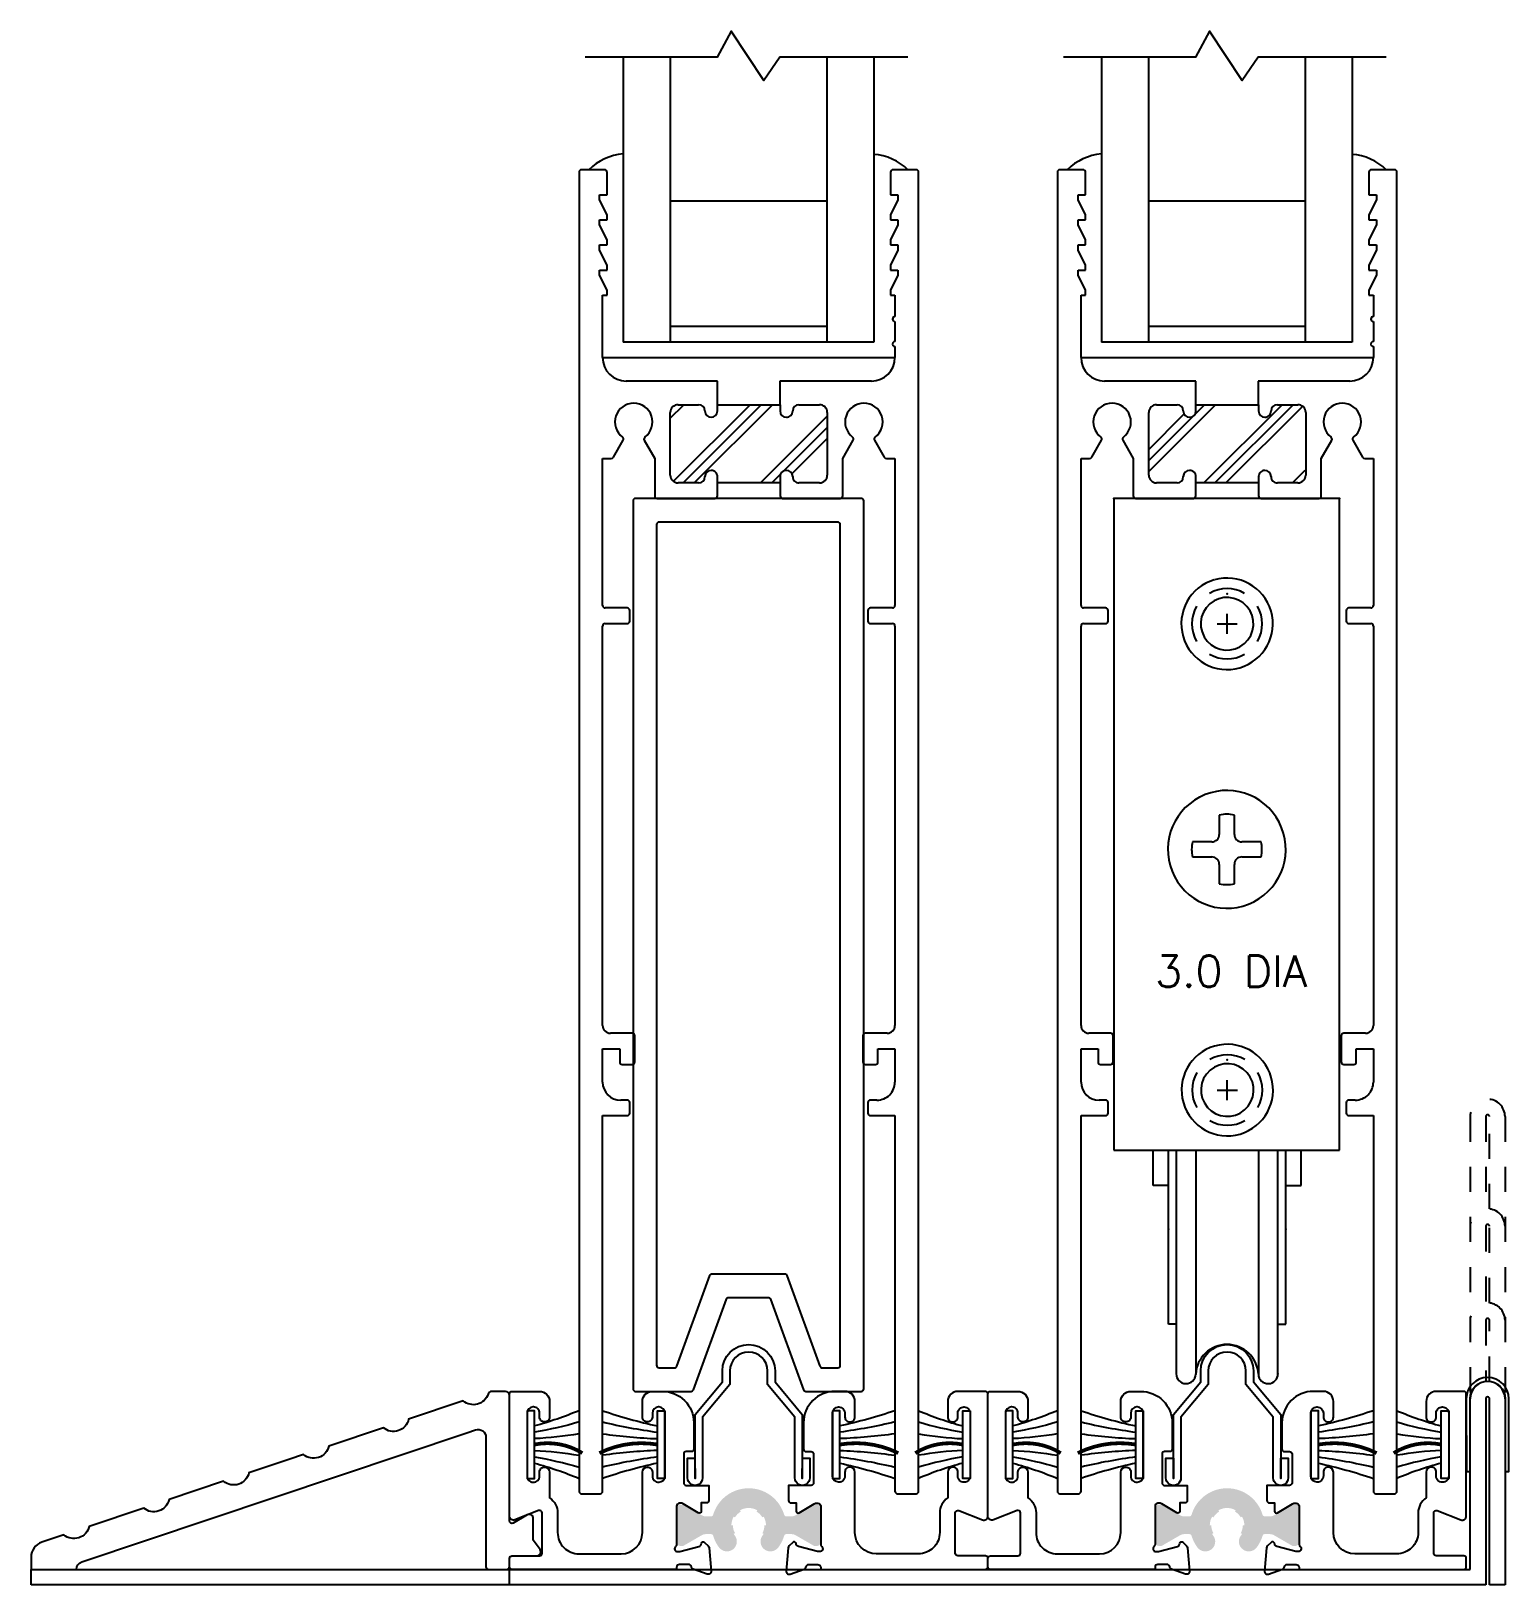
# Model space of a CAD drawing. Extents: x -3.2 to 2.7, y 5.6 to 18.8.
# Drawn here: x -3.21 to 2.68, y 5.65 to 11.84 of the extents above; entities that cross this region are included whole.
import ezdxf
from ezdxf.enums import TextEntityAlignment as Align

# ---------------------------------------------------------------- set-up
doc = ezdxf.new("R2010")
doc.units = 0
doc.header["$LTSCALE"] = 0.25
doc.header["$MEASUREMENT"] = 0
doc.linetypes.add('HIDDEN', pattern=[0.375, 0.25, -0.125])
doc.layers.get('0').update_dxf_attribs({"linetype": 'CONTINUOUS'})
for name, color, linetype in [('FRAME', 1, 'CONTINUOUS'), ('GLASS-VINYL', 7, 'CONTINUOUS'), ('HEM COVER', 4, 'CONTINUOUS'), ('RISER', 7, 'CONTINUOUS'), ('SASH', 5, 'CONTINUOUS'), ('SEAL', 7, 'CONTINUOUS'), ('SILL-PAN', 7, 'CONTINUOUS')]:
    doc.layers.add(name, color=color, linetype=linetype)
doc.styles.get("Standard").update_dxf_attribs({"font": 'simplex.shx'})

# ---------------------------------------------------------------- blocks, each defined once
blk = doc.blocks.new('FW1020 STD SILL')
blk.add_lwpolyline([(0.07500000000000043, 0.4569999999999999, 0.9999999999999999), (-0.0750000000000004, 0.4569999999999963), (-0.07500000000000662, 0.4022826534041937), (-0.1840000000000039, 0.2723815118114272), (-0.1839999999999986, 0.03000000000000203, -1.000000000000015), (-0.2440000000000013, 0.03000000000000136), (-0.2440000000000007, 0.1090000000000004), (-0.2141000000000004, 0.1090000000000009), (-0.2139999999999986, 0.02700000000000014), (-0.214000000000004, 0.2833006188394132), (-0.1050000000000058, 0.4132017604321812), (-0.1050000000000004, 0.4569999999999999, -0.9999999999999999), (0.1050000000000004, 0.4569999999999999), (0.1049999999999986, 0.4132017604321812), (0.2139999999999969, 0.2833006188394132), (0.2139999999999986, 0.02700000000000014), (0.2140999999999981, 0.1090000000000009), (0.2440000000000007, 0.1090000000000004), (0.2440000000000015, 0.03000000000000136, -1.000000000000015), (0.1839999999999986, 0.03000000000000203), (0.1840000000000037, 0.2723815118114272), (0.07499999999999996, 0.4022826534041934)], format="xyb", close=True)
blk = doc.blocks.new('Roller Assy 3p0 Dia - Side(EX)')
at = {"color": 7}
for p, q in [((-0.4500000000000028, 0), (-0.4500000000000028, -2.599999999999997)), ((0.4500000000000028, 0), (-0.4500000000000028, 0)), ((0.4500000000000099, -2.599999999999997), (0.4500000000000028, 0)), ((-0.03000000000109537, -1.262976212386814), (-0.03000000000109537, -1.340000000000568)), ((0.02999999999891401, -1.340000000000561), (0.0299999999989069, -1.262976212386999)), ((-0.06000000000109651, -1.370000000000569), (-0.1370237876146518, -1.370000000000566)), ((0.1370237876124776, -1.370000000000562), (0.05999999999891514, -1.370000000000562)), ((-0.1370237876148366, -1.430000000000568), (-0.06000000000109651, -1.430000000000568)), ((-0.03000000000109537, -1.460000000000569), (-0.03000000000109537, -1.53702378761432)), ((0.0299999999989069, -1.537023787614135), (0.02999999999891401, -1.460000000000566)), ((0.05999999999891514, -1.430000000000565), (0.1370237876126623, -1.430000000000565)), ((-0.4500000000000028, -2.599999999999997), (0.4500000000000099, -2.599999999999997)), ((-0.2931654378141957, -2.740297254161983), (-0.2931654378141957, -2.599999999999994)), ((0.2969672908815397, -2.740297254161983), (0.2969672908815397, -2.599999999999994)), ((-0.2311654378141981, -2.740297254161994), (-0.2931654378141957, -2.740297254161983)), ((0.2349672908815421, -2.740297254161994), (0.2969672908815397, -2.740297254161983))]:
    blk.add_line(p, q, dxfattribs=at)
at = {"linetype": 'Continuous'}
for p, q in [((0.0009672908856686036, -0.5399999999981233), (0.0009672908856686036, -0.459999999998125)), ((-0.03903270911433054, -0.4999999999981242), (0.04096729088566775, -0.4999999999981242)), ((0.001900926538716874, -2.399999999999998), (0.001900926538716874, -2.32)), ((-0.03809907346128227, -2.359999999999999), (0.04190092653871602, -2.359999999999999))]:
    blk.add_line(p, q, dxfattribs=at)
for p, q in [((-0.2330327091184614, -3.293781052764526), (-0.2330327091184614, -2.599999999999997)), ((-0.2020327091184626, -2.599999999999997), (-0.2020327091184555, -3.49189998436733)), ((-0.1238803391909613, -2.599999999999994), (-0.1238803391909613, -3.493829970398086)), ((0.125814920954042, -2.599999999999997), (0.125814920954042, -3.493829970400918)), ((0.2039672908815362, -3.49189998436733), (0.2039672908815575, -2.599999999999997)), ((0.2349672908815421, -3.293781052764526), (0.2349672908815421, -2.599999999999997)), ((-0.2020327091184626, -3.293781052764529), (-0.2330327091184614, -3.293781052764526)), ((0.2039672908815504, -3.293781052764522), (0.2349672908815421, -3.293781052764526))]:
    blk.add_line(p, q)
at = {"color": 7}
for centre, radius, start, end in [((0.0009672908838762595, -0.4999999999976623), 0.1825024696590584, 106.1690007701996, 106.1377948274399), ((0.0009672908856703799, -0.4999999999981224), 0.1050014208989607, 131.0231411580958, 130.9828117884155), ((-1.092459456231154e-12, -1.399999999994899), 0.2350018945264222, 117.4668048798294, 117.4308799194682), ((-1.515232384008414e-12, -1.400000000000659), 0.1402694491755739, 77.65051930435034, 102.3494806952975), ((-0.06000000000109651, -1.340000000000568), 0.03000000000000114, 270, 0), ((0.05999999999891514, -1.340000000000561), 0.03000000000000114, 180, 270), ((-9.912071163853398e-13, -1.400000000000989), 0.1402694491755741, 167.65051930435, 192.3494806952972), ((-1.183053655040567e-12, -1.400000000000985), 0.1402694491755741, 347.6505193047028, 12.34948069565002), ((-0.06000000000109651, -1.460000000000569), 0.03000000000000114, 0, 90), ((0.05999999999891514, -1.460000000000566), 0.03000000000000114, 90, 180), ((-1.515232384008414e-12, -1.400000000000475), 0.1402694491755743, 257.6505193047025, 282.3494806956497), ((0.00190092653692453, -2.359999999999541), 0.1825024696590588, 106.1690007701995, 106.1377948274398), ((0.001900926533670244, -2.359999999999999), 0.1050014208956481, 131.023141156017, 130.9828117863367)]:
    blk.add_arc(centre, radius, start, end, dxfattribs=at)
at = {"color": 7, "linetype": 'Continuous'}
for centre, start, end in [((0.0009672908856686036, -0.4999999999981242), 59.99999999880322, 120.0000000003655), ((0.0009672908856686036, -0.4999999999981242), 150.0000000002937, 209.9999999985451), ((0.0009672908856686036, -0.4999999999981242), 329.9999999958393, 29.99999999758996), ((0.0009672908856686036, -0.4999999999981242), 239.9999999973319, 299.9999999957691), ((0.001900926538716874, -2.359999999999999), 59.99999999880322, 120.0000000003655), ((0.001900926538716874, -2.359999999999999), 150.0000000002937, 209.9999999985451), ((0.001900926538716874, -2.359999999999999), 329.9999999958393, 29.99999999758996), ((0.001900926538716874, -2.359999999999999), 239.9999999973319, 299.9999999957691)]:
    blk.add_arc(centre, 0.1402648927758448, start, end, dxfattribs=at)
for centre, radius, start, end in [((0.0009672908815403503, -3.499999999999251), 0.1249999999999984, 2.829282932086895, 177.1707170679131), ((-0.1629326934885214, -3.491899984367331), 0.03910001562993415, 179.9999999999987, 357.1707170679136), ((0.1648672752516021, -3.491899984367331), 0.03910001562993327, 182.8292829320864, 1.301505231738496e-12)]:
    blk.add_arc(centre, radius, start, end)
at = {"color": 7, "linetype": 'ByBlock'}
for p in [(-0.4500000000000028, 0), (0.4500000000000099, 0), (0.0009672908874023278, -0.3799983761126029), (0.001900926540450598, -2.239998376114478)]:
    blk.add_point(p, dxfattribs=at)
at = {"color": 0, "linetype": 'ByBlock'}
for p in [(-0.4500000000000028, 0), (-0.4500000000000028, 0), (0.4500000000000028, 0), (0.4500000000000028, 0), (-0.2330327091184614, -2.915226831434065), (0.2349672908815421, -2.915226831434065), (0.0009672908815403503, -3.374999999999251), (-0.1238803391909613, -3.493829970398086), (0.2039672908815362, -3.49189998436733)]:
    blk.add_point(p, dxfattribs=at)
blk.add_text('3.0 DIA', height=0.125).set_placement((0.01724514775516717, -1.948710639344688), align=Align.CENTER)
blk = doc.blocks.new('3310-Thermal Mammoth B Rail')
at = {"linetype": 'Continuous'}
h = blk.add_hatch(dxfattribs=at)
h.set_pattern_fill('PLAST', angle=45, style=0)
h.set_pattern_definition([(45, (0, 0), (-0.1767766952966369, 0.1767766952966369), []), (45, (-0.02209708691207961, 0.02209708691207961), (-0.1767766952966369, 0.1767766952966369), []), (45, (-0.04419417382415922, 0.04419417382415922), (-0.1767766952966369, 0.1767766952966369), [])])
h.paths.add_polyline_path([(-0.1499999999999915, 0.3239999999999981), (-0.1509999999999962, 0.3239999999999945, -0.4142135623731167), (-0.1749999999999972, 0.347999999999999), (-0.1749999999999972, 0.3740000000000094), (-0.2819999999999965, 0.3740000000000094, 0.4142135623730951), (-0.3130000000000024, 0.3430000000000035), (-0.3130000000000024, 0.09300000000000352, 0.4142135623731119), (-0.2819999999999965, 0.06199999999999761), (-0.2000000000000028, 0.06199999999999761, 0.4142135623730743), (-0.1749999999999972, 0.0870000000000033), (-0.1749999999999972, 0.08800000000000097, -0.414213562373095), (-0.1509999999999962, 0.1120000000000019), (-0.1499999999999915, 0.1119999999999983, -0.4142135623730742), (-0.125, 0.0870000000000033), (-0.125, 0.06199999999999761), (0.125, 0.06199999999999761), (0.125, 0.0870000000000033, -0.4142135623730951), (0.1499999999999915, 0.1120000000000019), (0.1509999999999962, 0.1120000000000019, -0.414213562373095), (0.1749999999999972, 0.08800000000000097), (0.1749999999999972, 0.0870000000000033, 0.414213562373095), (0.2000000000000028, 0.06199999999999761), (0.2819999999999965, 0.06199999999999761, 0.4142135623731117), (0.3130000000000024, 0.09299999999999642), (0.3130000000000024, 0.3430000000000035, 0.4142135623730951), (0.2819999999999965, 0.3740000000000094), (0.1749999999999972, 0.3740000000000094), (0.1749999999999972, 0.347999999999999, -0.414213562373095), (0.1509999999999962, 0.3239999999999981), (0.1499999999999915, 0.3239999999999981, -0.4142135623730743), (0.125, 0.3490000000000038), (0.125, 0.3740000000000094), (-0.125, 0.3740000000000094), (-0.125, 0.3490000000000038, -0.4142135623730951)])
at = {"ltscale": 0.25}
for p, q in [((-0.5735000000000028, 1.310999999999996), (-0.6655000000000024, 1.310999999999991)), ((0.668499999999999, 1.310999999999993), (0.5764999999999976, 1.310999999999995)), ((-0.6755000000000013, 1.300999999999991), (-0.6755000000000022, -3.960000000000006)), ((-0.5635000000000021, 1.210999999999993), (-0.5635000000000021, 1.300999999999997)), ((0.5664999999999978, 1.300999999999995), (0.5664999999999978, 1.210999999999993)), ((0.6784999999999979, -3.960000000000007), (0.6784999999999988, 1.300999999999993)), ((-0.5935000000000015, 1.190999999999994), (-0.5935000000000015, 1.210999999999993)), ((-0.5935000000000015, 1.210999999999993), (-0.5635000000000021, 1.210999999999993)), ((-0.5635000000000021, 1.130999999999993), (-0.5935000000000015, 1.190999999999994)), ((0.5664999999999978, 1.210999999999993), (0.596499999999998, 1.210999999999993)), ((0.596499999999998, 1.190999999999994), (0.5664999999999978, 1.130999999999993)), ((0.596499999999998, 1.210999999999993), (0.596499999999998, 1.190999999999994)), ((-0.5635000000000021, 1.110999999999994), (-0.5635000000000021, 1.130999999999993)), ((0.5664999999999978, 1.130999999999993), (0.5664999999999978, 1.110999999999994)), ((-0.5935000000000015, 1.090999999999994), (-0.5935000000000015, 1.110999999999994)), ((-0.5935000000000015, 1.110999999999994), (-0.5635000000000021, 1.110999999999994)), ((-0.5635000000000021, 1.030999999999993), (-0.5935000000000015, 1.090999999999994)), ((0.5664999999999978, 1.110999999999994), (0.596499999999998, 1.110999999999994)), ((0.596499999999998, 1.090999999999994), (0.5664999999999978, 1.030999999999993)), ((0.596499999999998, 1.110999999999994), (0.596499999999998, 1.090999999999994)), ((-0.5935000000000015, 0.9909999999999934), (-0.5935000000000015, 1.010999999999993)), ((-0.5935000000000015, 1.010999999999993), (-0.5635000000000021, 1.010999999999994)), ((-0.5635000000000021, 1.010999999999994), (-0.5635000000000021, 1.030999999999993)), ((0.5664999999999978, 1.030999999999993), (0.5664999999999978, 1.010999999999994)), ((0.5664999999999978, 1.010999999999994), (0.596499999999998, 1.010999999999995)), ((0.596499999999998, 1.010999999999995), (0.596499999999998, 0.9909999999999934)), ((-0.5635000000000021, 0.9309999999999929), (-0.5935000000000015, 0.9909999999999934)), ((-0.5635000000000021, 0.9109999999999934), (-0.5635000000000021, 0.9309999999999929)), ((0.596499999999998, 0.9909999999999934), (0.5664999999999978, 0.9309999999999929)), ((0.5664999999999978, 0.9309999999999929), (0.5664999999999978, 0.9109999999999934)), ((-0.5935000000000015, 0.8909999999999938), (-0.5935000000000015, 0.9109999999999934)), ((-0.5935000000000015, 0.9109999999999934), (-0.5635000000000021, 0.9109999999999934)), ((-0.5635000000000021, 0.8309999999999933), (-0.5935000000000015, 0.8909999999999938)), ((0.5664999999999978, 0.9109999999999934), (0.596499999999998, 0.9109999999999943)), ((0.596499999999998, 0.8909999999999938), (0.5664999999999978, 0.8309999999999933)), ((0.596499999999998, 0.9109999999999943), (0.596499999999998, 0.8909999999999938)), ((-0.5815000000000019, 0.561999999999995), (-0.5815000000000028, 0.810999999999992)), ((-0.5815000000000028, 0.810999999999992), (-0.5635000000000021, 0.8109999999999937)), ((-0.5635000000000021, 0.8109999999999937), (-0.5635000000000021, 0.8309999999999933)), ((0.5664999999999978, 0.8309999999999933), (0.5664999999999978, 0.8109999999999937)), ((0.5664999999999978, 0.8109999999999937), (0.5844999999999976, 0.8109999999999937)), ((0.5844999999999976, 0.8109999999999937), (0.5844999999999976, 0.7256280083870292)), ((0.5844999999999976, 0.7056280083870297), (0.5844999999999985, 0.6256280083870296)), ((0.5844999999999985, 0.60562800838703), (0.5844999999999985, 0.5619999999999941)), ((-0.1235000000000036, 0.4679999999999974), (-0.4875000000000016, 0.4679999999999946)), ((-0.1235000000000026, 0.3739999999999943), (-0.1235000000000036, 0.4679999999999974)), ((0.4904999999999982, 0.4679999999999938), (0.125, 0.4680000000000071)), ((0.125, 0.4680000000000071), (0.125, 0.3740000000000094)), ((-0.2805000000000026, 0.3739999999999943), (-0.198500000000001, 0.3739999999999943)), ((-0.1235000000000026, 0.3489999999999931), (-0.1235000000000026, 0.3739999999999943)), ((0.1264999999999974, 0.3739999999999943), (0.1264999999999983, 0.3489999999999931)), ((0.2014999999999967, 0.3739999999999943), (0.2834999999999974, 0.3739999999999943)), ((-0.3115000000000032, 0.09299999999999198), (-0.3115000000000023, 0.3429999999999946)), ((0.314499999999998, 0.3429999999999946), (0.314499999999998, 0.09299999999999198)), ((-0.5386132486540545, 0.1645077321642079), (-0.4997048575403289, 0.2318990424139455)), ((-0.4152951424596649, 0.2318990424139278), (-0.3735000000000026, 0.1595077321642124)), ((0.3764999999999974, 0.1595077321642107), (0.4182951424596704, 0.2318990424139438)), ((0.5027048575403334, 0.2318990424139287), (0.541613248654051, 0.1645077321642079)), ((-0.5815000000000028, -0.4270000000000067), (-0.5815000000000028, 0.1595077321642071)), ((-0.5815000000000028, 0.1595077321642071), (-0.5472735026918985, 0.1595077321642089)), ((-0.3735000000000026, 0.1595077321642124), (-0.3735000000000017, 0.009999999999991793)), ((0.3764999999999974, 0.00999999999999357), (0.3764999999999974, 0.1595077321642107)), ((0.550273502691895, 0.1595077321642089), (0.5844999999999976, 0.1595077321642071)), ((0.5844999999999976, 0.1595077321642071), (0.5844999999999976, -0.4270000000000067)), ((-0.198500000000001, 0.06199999999999317), (-0.2805000000000026, 0.06199999999999228)), ((-0.1235000000000017, 0.009999999999991793), (-0.1235000000000026, 0.08699999999999175)), ((0.1264999999999974, 0.08699999999999175), (0.1264999999999974, 0.009999999999991793)), ((0.2834999999999983, 0.06199999999999317), (0.2014999999999967, 0.06199999999999228)), ((-0.3635000000000019, -7.993605777301127e-15), (-0.1335000000000015, -7.993605777301127e-15)), ((0.1364999999999972, -7.993605777301127e-15), (0.3664999999999976, -6.217248937900877e-15)), ((-0.4835000000000029, -0.4370000000000074), (-0.5715000000000039, -0.4370000000000065)), ((-0.4735000000000031, -0.4890000000000061), (-0.4735000000000031, -0.4470000000000072)), ((0.4764999999999988, -0.4470000000000072), (0.4764999999999988, -0.4890000000000061)), ((0.5744999999999978, -0.4370000000000065), (0.4864999999999986, -0.4370000000000074)), ((-0.5815000000000019, -2.102000000000007), (-0.5815000000000028, -0.5090000000000048)), ((-0.571500000000003, -0.499000000000005), (-0.4835000000000029, -0.4990000000000059)), ((0.4864999999999986, -0.4990000000000059), (0.5744999999999978, -0.499000000000005)), ((0.5844999999999976, -0.5090000000000048), (0.5844999999999976, -2.102000000000007)), ((-0.4635000000000025, -2.133000000000007), (-0.5505000000000013, -2.133000000000007)), ((-0.4535000000000027, -2.248000000000008), (-0.4535000000000027, -2.143000000000007)), ((0.4564999999999984, -2.143000000000007), (0.4564999999999975, -2.248000000000008)), ((0.5534999999999979, -2.133000000000007), (0.4664999999999981, -2.133000000000007)), ((-0.5815000000000037, -2.328000000000008), (-0.5815000000000028, -2.195000000000007)), ((-0.5815000000000028, -2.195000000000007), (-0.5135000000000032, -2.195000000000008)), ((-0.5135000000000032, -2.195000000000008), (-0.5135000000000032, -2.248000000000008)), ((0.516499999999998, -2.248000000000008), (0.516499999999998, -2.195000000000008)), ((0.516499999999998, -2.195000000000008), (0.5844999999999985, -2.195000000000007)), ((0.5844999999999985, -2.195000000000007), (0.5844999999999985, -2.328000000000008)), ((-0.5035000000000034, -2.258000000000008), (-0.4635000000000025, -2.258000000000008)), ((0.4664999999999973, -2.258000000000008), (0.5064999999999982, -2.258000000000008)), ((-0.483500000000002, -2.400000000000008), (-0.5095000000000036, -2.400000000000008)), ((-0.4735000000000023, -2.452000000000008), (-0.4735000000000023, -2.410000000000008)), ((0.4764999999999988, -2.410000000000008), (0.4764999999999988, -2.452000000000008)), ((0.5124999999999984, -2.400000000000008), (0.4864999999999986, -2.400000000000008)), ((-0.5815000000000028, -3.960000000000006), (-0.5815000000000028, -2.462000000000005)), ((-0.5815000000000028, -2.462000000000005), (-0.483500000000002, -2.462000000000008)), ((0.4864999999999986, -2.462000000000008), (0.5844999999999985, -2.462000000000011)), ((0.5844999999999985, -2.462000000000011), (0.5844999999999985, -3.960000000000006)), ((-0.6655000000000024, -3.970000000000006), (-0.5915000000000026, -3.970000000000006)), ((0.5944999999999983, -3.970000000000006), (0.6684999999999981, -3.970000000000007))]:
    blk.add_line(p, q, dxfattribs=at)
at = {"color": 7}
for p, q in [((-0.1235000000000026, 0.3740000000000094), (0.125, 0.3740000000000094)), ((0.125, 0.06199999999999761), (-0.125, 0.06199999999999761))]:
    blk.add_line(p, q, dxfattribs=at)
at = {"color": 7, "ltscale": 0.25}
for p, q in [((-0.1235000000000026, 0.3739999999999943), (0.001499999999997392, 0.3739999999999943)), ((0.001499999999997392, 0.3739999999999943), (0.1264999999999974, 0.3739999999999943))]:
    blk.add_line(p, q, dxfattribs=at)
at = {"ltscale": 0.25}
for centre, radius, start, end in [((-0.6655000000000018, 1.300999999999991), 0.009999999999999565, 90.00000000000382, 180.0000000000013), ((-0.5735000000000021, 1.300999999999996), 0.01000000000000001, 1.272221872585406e-12, 90.00000000000382), ((0.5764999999999976, 1.300999999999995), 0.009999999999999787, 90, 180), ((0.6684999999999989, 1.300999999999993), 0.009999999999999898, 1.27222187258542e-12, 89.99999999999937), ((0.5844999999999976, 0.7156280083870294), 0.009999999999999787, 90, 270), ((0.5844999999999976, 0.6156280083870298), 0.009999999999999787, 89.99999999999491, 270.0000000000051), ((-0.4875000000000016, 0.561999999999995), 0.0940000000000003, 180, 270), ((0.4904999999999977, 0.5619999999999945), 0.09400000000000075, 270.0000000000002, 359.9999999999997), ((-0.4574999999999945, 0.3049999999999944), 0.07499999999999583, 306.756327030586, 233.243672969406), ((-0.2805000000000026, 0.3429999999999946), 0.03099999999999969, 90, 180), ((-0.1985000000000023, 0.3489999999999935), 0.0250000000000008, 359.999999999999, 89.99999999999694), ((0.201499999999998, 0.3489999999999935), 0.0250000000000008, 90.00000000000306, 179.9999999999969), ((0.2834999999999974, 0.3429999999999938), 0.03100000000000058, 1.641576609787591e-12, 90), ((0.4605000000000037, 0.3049999999999935), 0.07499999999999467, 306.756327030586, 233.2436729694072), ((-0.1485000000000012, 0.3489999999999931), 0.02500000000000036, 180, 270), ((-0.148500000000003, 0.3489999999999931), 0.02500000000000036, 270.0000000000041, 0), ((0.1514999999999986, 0.3489999999999931), 0.02500000000000036, 180, 269.9999999999959), ((0.151499999999996, 0.348999999999994), 0.02500000000000124, 270.000000000002, 2.035554996136549e-12), ((-0.508365111578172, 0.2368990424139372), 0.009999999999994735, 330.0000000000375, 53.24367296943429), ((-0.40663488842182, 0.2368990424139279), 0.0100000000000005, 126.7563270305796, 209.9999999999989), ((0.4096348884218282, 0.2368990424139366), 0.009999999999994536, 330.0000000000293, 53.24367296943343), ((0.5113651115781773, 0.2368990424139288), 0.009999999999999619, 126.7563270305821, 210.0000000000023), ((-0.5472735026918981, 0.1695077321642086), 0.009999999999999731, 269.9999999999981, 329.9999999999943), ((0.5502735026918948, 0.1695077321642088), 0.009999999999999919, 210.0000000000064, 270.0000000000013), ((-0.2805000000000029, 0.09299999999999264), 0.03100000000000036, 180.0000000000012, 270.0000000000004), ((-0.198500000000001, 0.08699999999999353), 0.02500000000000036, 270, 359.999999999996), ((-0.1485000000000007, 0.0869999999999913), 0.02499999999999991, 90.00000000000101, 179.999999999999), ((-0.1485000000000007, 0.08699999999999308), 0.02499999999999813, 359.999999999997, 90.00000000000101), ((0.1514999999999977, 0.08699999999999175), 0.02500000000000036, 89.99999999999594, 180), ((0.1514999999999973, 0.0869999999999922), 0.02499999999999991, 359.999999999997, 89.99999999999491), ((0.2014999999999962, 0.0869999999999913), 0.02499999999999902, 180.000000000001, 270.000000000001), ((0.2834999999999988, 0.09299999999999242), 0.03099999999999925, 269.9999999999992, 359.9999999999992), ((-0.3635000000000019, 0.009999999999991793), 0.009999999999999787, 180, 270), ((-0.1335000000000015, 0.009999999999991793), 0.009999999999999787, 270, 0), ((0.1364999999999972, 0.009999999999991793), 0.009999999999999787, 180, 270), ((0.3664999999999976, 0.00999999999999357), 0.009999999999999787, 270, 0), ((-0.5715000000000033, -0.427000000000007), 0.009999999999999454, 179.9999999999981, 269.9999999999968), ((0.5744999999999977, -0.4270000000000066), 0.009999999999999898, 270.0000000000006, 359.9999999999994), ((-0.4835000000000029, -0.4470000000000072), 0.009999999999999787, 0, 90), ((-0.4835000000000029, -0.4890000000000061), 0.009999999999999787, 270, 0), ((0.4864999999999986, -0.4470000000000072), 0.009999999999999787, 90, 180), ((0.4864999999999986, -0.4890000000000061), 0.009999999999999787, 180, 270), ((-0.571500000000003, -0.5090000000000048), 0.009999999999999787, 90, 180), ((0.5744999999999978, -0.5090000000000048), 0.009999999999999787, 0, 90), ((-0.5505000000000018, -2.102000000000007), 0.03100000000000014, 180.0000000000008, 270.0000000000008), ((0.5534999999999979, -2.102000000000007), 0.03099999999999969, 270, 0), ((-0.4635000000000025, -2.143000000000007), 0.009999999999999787, 0, 90), ((0.4664999999999981, -2.143000000000007), 0.009999999999999787, 90, 180), ((-0.5035000000000034, -2.248000000000008), 0.009999999999999787, 180, 270), ((-0.4635000000000025, -2.248000000000008), 0.009999999999999787, 270, 0), ((0.4664999999999973, -2.248000000000008), 0.009999999999999787, 180, 270), ((0.5064999999999982, -2.248000000000008), 0.009999999999999787, 270, 0), ((-0.5095000000000036, -2.328000000000008), 0.07200000000000006, 180, 270), ((0.5124999999999988, -2.328000000000009), 0.07199999999999962, 269.9999999999996, 3.533949646070593e-13), ((-0.483500000000002, -2.410000000000008), 0.009999999999999787, 0, 90), ((0.4864999999999986, -2.410000000000008), 0.009999999999999787, 90, 180), ((-0.483500000000002, -2.452000000000008), 0.009999999999999787, 270, 0), ((0.4864999999999986, -2.452000000000008), 0.009999999999999787, 180, 270), ((-0.6655000000000024, -3.960000000000006), 0.009999999999999787, 180, 270), ((-0.5915000000000026, -3.960000000000006), 0.009999999999999787, 270, 0), ((0.5944999999999983, -3.960000000000006), 0.009999999999999787, 180, 270), ((0.6684999999999981, -3.960000000000007), 0.009999999999999787, 270, 0)]:
    blk.add_arc(centre, radius, start, end, dxfattribs=at)
blk = doc.blocks.new('3762 Mammoth Setting Block')
for points in [[(0.07850908676807489, -3.187, -0.3152987888789657), (0.08790601297593437, -3.193579798566743), (0.2196051491742343, -3.555420201433258, 0.3152987888789855), (0.2290020753820938, -3.562000000000001), (0.4499999999999975, -3.562, 0.4142135623730935), (0.4599999999999973, -3.552), (0.4600000000000009, -0.009999999999999787, 0.414213562373095), (0.4500000000000011, 0), (-0.4500000000000011, 8.881784197001252e-16, 0.414213562373095), (-0.4600000000000009, -0.009999999999998899), (-0.4600000000000004, -3.552, 0.4142135623730935), (-0.4500000000000006, -3.561999999999999), (-0.2290020753820969, -3.562, 0.3152987888789848), (-0.2196051491742379, -3.555420201433257), (-0.08790601297593614, -3.193579798566742, -0.3152987888789888), (-0.07850908676807666, -3.186999999999999)], [(0.1443285953597879, -3.093000000000001, -0.3152987888789657), (0.1537255215676474, -3.099579798566744), (0.2854246577659483, -3.461420201433257, 0.3152987888789968), (0.2948215839738078, -3.468), (0.3559999999999999, -3.467999999999995, 0.4142135623730716), (0.3659999999999988, -3.457999999999995), (0.3659999999999988, -0.1039999999999983, 0.4142135623730955), (0.355999999999999, -0.09399999999999853), (-0.3559999999999999, -0.0940000000000003, 0.4142135623730949), (-0.3659999999999997, -0.1040000000000001), (-0.366000000000001, -3.458, 0.414213562373095), (-0.3560000000000012, -3.468), (-0.2948215839738095, -3.468, 0.3152987888789888), (-0.2854246577659505, -3.461420201433257), (-0.1537255215676492, -3.099579798566742, -0.3152987888789966), (-0.1443285953597897, -3.092999999999999)]]:
    blk.add_lwpolyline(points, format="xyb", close=True)
blk = doc.blocks.new('3752 RISER')
at = {"color": 1}
blk.add_lwpolyline([(0.1218843201728106, -0.3641737218113388), (0.09500000000000419, -0.3276602540378466), (0.09500000000000419, -0.2405247913859316, 0.5773502691896355), (0.07100000000000328, -0.2266683849253806), (0.01500000000000234, -0.2590000000000021, -0.5773502691896304), (1.77635683940025e-15, -0.2503397459621564), (-1.77635683940025e-15, 0.2503397459621564, 0.414213562373091), (-0.01600000000000179, 0.2663397459621546), (-0.07014949138756954, 0.2663397459621546, 0.3218493606504528), (-0.08531048291560417, 0.2554528991856433, -0.5303409811657501), (-0.184236502029675, 0.2280456685153265), (-0.4021101889183942, 0.1549996478231659, -0.564932682866004), (-0.5028087322722588, 0.1212386738086391), (-0.7206824191609691, 0.04819265311646426, -0.5649326828659461), (-0.8213809625148336, 0.01443167910195164), (-0.8798903550093886, -0.005184633247994341), (-0.9325035645684343, -0.02282414561415358), (-1.039254649403535, -0.05861434159021606, -0.564932682866004), (-1.1399531927574, -0.09237531560474643), (-1.357826879646109, -0.1654213362969212, -0.5649326828659461), (-1.458525422999974, -0.1991823103114303), (-1.676399109888662, -0.2722283310035944, -0.5649326828660137), (-1.777097653242528, -0.3059893050181106), (-1.865708433547066, -0.3356976419178341, 0.3223425503140719), (-1.907999999999999, -0.3944818034506898), (-1.907999999999999, -0.4436602540378463), (-1.727101774400115, -0.4436602540378463, -0.3249412314732663), (-1.705957363416056, -0.4139764934019734), (-0.1697931056517668, 0.1010498402577316), (-0.1348542167735314, 0.1127637229041678, -0.5124674007691762), (-0.09399999999999942, 0.08337164213773995), (-0.09399999999999942, -0.3858344081262803), (-0.09399999999999942, -0.4336602540378447, 0.4142135623730951), (-0.08399999999999963, -0.4436602540378463), (-0.00999999999999801, -0.4436602540378463, 0.414213562373108), (1.77635683940025e-15, -0.4336602540378447), (1.77635683940025e-15, -0.3996602540378458, -0.4142135623730951), (0.01000000000000156, -0.3896602540378442), (0.1090000000000018, -0.3896602540378442, 0.614985551733185)], format="xyb", close=True, dxfattribs=at)
blk = doc.blocks.new('3749-SILL')
h = blk.add_hatch(color=7)
h.dxf.hatch_style = 1
edge = h.paths.add_edge_path()
edge.add_arc((0.9540000000000077, -0.5239998801021031), 0.06889742808219167, 59.999999999995, 119.9999999999948, ccw=False)
edge.add_line((0.9884487140411125, -0.4643329571275103), (0.985495967123299, -0.4694472648110448))
edge.add_arc((0.9540000000000077, -0.523999880102096), 0.06299193424657525, 30.000000000000625, 59.99999999999619, ccw=False)
edge.add_line((1.008552615291066, -0.4925039129788047), (1.013666922974593, -0.4895511660610055))
edge.add_arc((0.9540000000000077, -0.5239998801021031), 0.06889742808219167, 5.9117155615240335e-12, 30.000000000002785, ccw=False)
edge.add_line((1.022897428082203, -0.523999880102096), (1.01699193424659, -0.523999880102096))
edge.add_arc((0.9540000000000077, -0.523999880102096), 0.06299193424657525, 329.99999999999943, 360, ccw=False)
edge.add_line((1.008552615291066, -0.5554958472253873), (1.013666922974593, -0.5584485941432007))
edge.add_arc((0.9540000000000077, -0.5239998801021031), 0.06889742808219167, 323.1301023541607, 329.99999999999716, ccw=False)
edge.add_arc((1.040613909589055, -0.588960312293878), 0.03936995890410953, 143.1301023541601, 323.1301023541457)
edge.add_arc((0.9540000000000077, -0.5239998801021031), 0.1476373458904107, 323.1301023541566, 343.8304322988947)
edge.add_arc((1.103359578905156, -0.5673068348966197), 0.007873991780821906, 90, 163.8304322988909, ccw=False)
edge.add_line((1.103359578905156, -0.5594328431158004), (1.125148285231191, -0.5594328431158004))
edge.add_arc((1.125148285231191, -0.5909288102390864), 0.03149596712328762, 60.00000000001222, 90, ccw=False)
edge.add_line((1.140896268792829, -0.5636525025935555), (1.213589360971767, -0.6056218789312968))
edge.add_arc((1.21752635686218, -0.5988028020199128), 0.007873991780821906, 239.9999999999947, 270)
edge.add_line((1.21752635686218, -0.606676793800732), (1.225652716438361, -0.606676793800732))
edge.add_arc((1.225652716438361, -0.5909288102390864), 0.01574798356164381, 270, 360)
edge.add_line((1.241400700000014, -0.5909288102390864), (1.241400700000014, -0.4570709499651144))
edge.add_arc((1.225652716438361, -0.4570709499651144), 0.01574798356164381, 0, 90)
edge.add_line((1.225652716438361, -0.4413229664034688), (1.217526356862166, -0.4413229664034759))
edge.add_arc((1.217526356862166, -0.4491969581842881), 0.007873991780821906, 90, 119.9999999999416)
edge.add_line((1.213589360971767, -0.4423778812729111), (1.140896268792829, -0.4843472576106365))
edge.add_arc((1.125148285231191, -0.4570709499651144), 0.03149596712328762, 270, 299.9999999999958, ccw=False)
edge.add_line((1.125148285231191, -0.4885669170883986), (1.103359578905156, -0.4885669170883986))
edge.add_arc((1.103359578905156, -0.4806929253075793), 0.007873991780821906, 196.1695677010595, 270, ccw=False)
edge.add_arc((0.9540000000000077, -0.5239998801021031), 0.1476373458904107, 16.16956770111066, 90)
edge.add_arc((0.9540000000000077, -0.5239998801021031), 0.1476373458904107, 90, 163.8304322988893)
edge.add_arc((0.8046404210948594, -0.4806929253075793), 0.007873991780821906, 270, 343.8304322989405, ccw=False)
edge.add_line((0.8046404210948594, -0.4885669170883986), (0.7828517147688245, -0.4885669170883986))
edge.add_arc((0.7828517147688245, -0.4570709499651144), 0.03149596712328762, 239.9999999999818, 270, ccw=False)
edge.add_line((0.7671037312071718, -0.4843472576106365), (0.6944106390282485, -0.4423778812729111))
edge.add_arc((0.6904736431378353, -0.4491969581842881), 0.007873991780821906, 59.99999999996886, 90)
edge.add_line((0.6904736431378353, -0.4413229664034688), (0.6823472835616542, -0.4413229664034759))
edge.add_arc((0.6823472835616542, -0.4570709499651144), 0.01574798356164381, 90, 180)
edge.add_line((0.6665993000000014, -0.4570709499651144), (0.6665993000000014, -0.5909288102390864))
edge.add_arc((0.6823472835616542, -0.5909288102390864), 0.01574798356164381, 180, 270)
edge.add_line((0.6823472835616542, -0.606676793800732), (0.6904736431378353, -0.606676793800732))
edge.add_arc((0.6904736431378353, -0.5988028020199128), 0.007873991780821906, 270, 300.0000000000052)
edge.add_line((0.6944106390282485, -0.6056218789312968), (0.767103731207186, -0.5636525025935555))
edge.add_arc((0.7828517147688245, -0.5909288102390864), 0.03149596712328762, 90, 119.9999999999878, ccw=False)
edge.add_line((0.7828517147688245, -0.5594328431158004), (0.8046404210948594, -0.5594328431158004))
edge.add_arc((0.8046404210948594, -0.5673068348966197), 0.007873991780821906, 16.1695677011092, 90, ccw=False)
edge.add_arc((0.9540000000000077, -0.5239998801021031), 0.1476373458904107, 196.1695677011054, 216.8698976458435)
edge.add_arc((0.8673860904109603, -0.588960312293878), 0.03936995890410953, 216.8698976458544, 396.8698976458398)
edge.add_arc((0.9540000000000077, -0.5239998801021031), 0.06889742808219167, 209.9999999999977, 216.8698976458392, ccw=False)
edge.add_line((0.8943330770254221, -0.5584485941431936), (0.8994473847089637, -0.5554958472253873))
edge.add_arc((0.9540000000000077, -0.523999880102096), 0.06299193424657525, 180, 210.000000000007, ccw=False)
edge.add_line((0.8910080657534394, -0.523999880102096), (0.8851025719178125, -0.523999880102096))
edge.add_arc((0.9540000000000077, -0.5239998801021031), 0.06889742808219167, 149.9999999999972, 179.9999999999941, ccw=False)
edge.add_line((0.8943330770254221, -0.4895511660610055), (0.8994473847089637, -0.4925039129788047))
edge.add_arc((0.9540000000000077, -0.523999880102096), 0.06299193424657525, 119.99999999999261, 149.999999999993, ccw=False)
edge.add_line((0.9225040328767307, -0.4694472648110448), (0.9195512859589172, -0.4643329571275103))
for points in [[(0.5300000000000011, -0.5540004872134574), (0.5300000000000011, -0.3659999999999997), (0.5300000000000153, -0.3119999999999976, -0.414213562373095), (0.5500000000000114, -0.2920000000000016), (0.5505000000000138, -0.2920000000000087, -0.4142135623732017), (0.5700000000000216, -0.3114999999999952), (0.5699999999999363, -0.3275000000000006, 0.4142135623732224), (0.5944999999999254, -0.3520000000000039), (0.5954999999999302, -0.3519999999999897, 0.414213562373095), (0.6199999999999193, -0.3275000000000006), (0.6200000000000045, -0.0764999999999958, 0.4142135623730526), (0.5955000000000155, -0.05200000000000671), (0.5945000000000107, -0.0519999999999925, 0.4142135623730949), (0.5700000000000216, -0.07650000000001), (0.5700000000000358, -0.09250000000000114, -0.4142135623733084), (0.5505000000000138, -0.112000000000009), (0.549500000000009, -0.1119999999999948, -0.4142135623733084), (0.5300000000000011, -0.09250000000000114), (0.5300000000000011, -0.03000000000000114, -0.414213562373017), (0.5700000000000074, 0.009999999999990905), (0.5927576328495547, 0.009999999999990905), (0.610000000000003, 0.009999999999990905, -0.4142135623731044), (0.735000000000003, -0.1150000000000126), (0.7349999999999994, -0.2199999999999989, -0.4142135623736153), (0.7249999999999943, -0.2299999999999969), (0.7050000000000125, -0.2299999999999969, 0.4142135623737195), (0.6949999999999932, -0.2400000000000091), (0.6950000000000216, -0.3549999999999969, 0.414213562372991), (0.7050000000000125, -0.365000000000002), (0.7950155772184502, -0.3650000000000091), (0.7950155772184644, -0.4250000000000043, -0.4142135623736153), (0.7850155772184593, -0.4350000000000023), (0.7649845850430097, -0.4350000000000023), (0.7649845850429955, -0.4678652431251606, -0.5855240683197985), (0.7530129458922943, -0.4745834136928337), (0.6932613134322736, -0.4381108614683598, 0.1378721067474893), (0.6871101301893816, -0.4363818418366989), (0.6784052314997382, -0.436381841836706, 0.414213562373095), (0.6665989560165713, -0.448188117319873), (0.6665989560165713, -0.599811642884335, -0.213421765283858), (0.6626635308555109, -0.6086115210648249, 0.6885002580693733), (0.6705343811776316, -0.6292176747285172), (0.6768509058451855, -0.6292176747285101, 0.06554346281524685), (0.6799065947919587, -0.6288153856468188), (0.7557098215109761, -0.6085039722637777, 0.2679491924307935), (0.7640581189656785, -0.6001556748090753), (0.7652527777641325, -0.5956971474755353, -0.5773502691896111), (0.778420967001594, -0.5921687418035848), (0.7927361969683915, -0.6064839717703894, -0.1763269807084598), (0.7961492485542294, -0.6138032845162744), (0.8042939102109443, -0.7068971932408363, -0.5486187866267667), (0.7884945771375129, -0.7190204479001654), (0.7329722902087639, -0.6988119881197026, -0.2637246696229036), (0.7254171660954682, -0.6899510977373229, 0.3595082375522588), (0.7138240579492532, -0.6803782018222595), (0.6784052314997382, -0.6803782018222524, 0.4142135623732713), (0.6665989560165713, -0.6921844773054335), (0.6665989560165713, -0.7000004872134671), (0.01000000000000512, -0.70000048721346, -0.4142135623733031), (0, -0.6900004872134691), (0, -0.656000487213463, -0.4142135623734073), (0.01000000000000512, -0.646000487213465), (0.1200000000000045, -0.6460004872134721, 0.414213562372991), (0.1299999999999955, -0.6360004872134599), (0.1299999999999955, -0.4746324154477151, 0.5285491067761589), (0.1163456096550419, -0.4653240626822353), (0.02184702455195975, -0.5024235072041847, -0.5285491067762694), (1.4210854715202e-14, -0.4875301427794199), (0, 0, -0.4142135623734073), (0.01000000000000512, 0.00999999999999801), (0.1200000000000045, 0.01000000000000512, -0.414213562373147), (0.1599999999999966, -0.03000000000000114), (0.1599999999999966, -0.09250000000000114, -0.4142135623731486), (0.140500000000003, -0.1120000000000019), (0.1394999999999982, -0.1119999999999948, -0.4142135623732018), (0.1200000000000045, -0.09249999999999403), (0.1200000000000045, -0.0764999999999958, 0.4142135623732225), (0.09550000000000125, -0.0519999999999996), (0.09450000000001069, -0.05200000000000671, 0.414213562373095), (0.06999999999999318, -0.0764999999999958), (0.07000000000007844, -0.3275000000000006, 0.4142135623732648), (0.09450000000008174, -0.3520000000000039), (0.09550000000008652, -0.3520000000000039, 0.4142135623732649), (0.1200000000000898, -0.3275000000000006), (0.1200000000000045, -0.3114999999999952, -0.4142135623731485), (0.1394999999999982, -0.2919999999999945), (0.1400000000000006, -0.2920000000000016, -0.414213562373043), (0.1599999999999966, -0.3119999999999976), (0.1599999999999966, -0.4147658972593291, -0.2504916501726727), (0.1920000000000073, -0.474632415447708), (0.1920000000000073, -0.5530004872134668, 0.4142135623731071), (0.277000000000001, -0.6380004872134695), (0.4450000000000216, -0.6380004872134624, 0.4142135623730828), (0.5300000000000296, -0.5530004872134597)], [(1.378000000000014, -0.5540004872134574), (1.378000000000014, -0.3659999999999997), (1.378, -0.3119999999999976, 0.414213562373095), (1.358000000000004, -0.2920000000000016), (1.357500000000002, -0.2920000000000087, 0.4142135623732017), (1.337999999999994, -0.3114999999999952), (1.338000000000079, -0.3275000000000006, -0.4142135623732224), (1.31350000000009, -0.3520000000000039), (1.312500000000085, -0.3519999999999897, -0.414213562373095), (1.288000000000096, -0.3275000000000006), (1.288000000000011, -0.0764999999999958, -0.4142135623730526), (1.3125, -0.05200000000000671), (1.313500000000005, -0.0519999999999925, -0.4142135623730949), (1.337999999999994, -0.07650000000001), (1.33799999999998, -0.09250000000000114, 0.4142135623733084), (1.357500000000002, -0.112000000000009), (1.358500000000006, -0.1119999999999948, 0.4142135623733084), (1.378000000000014, -0.09250000000000114), (1.378000000000014, -0.03000000000000114, 0.414213562373017), (1.338000000000008, 0.009999999999990905), (1.315242367150461, 0.009999999999990905), (1.298000000000012, 0.009999999999990905, 0.4142135623731044), (1.173000000000012, -0.1150000000000126), (1.173000000000016, -0.2199999999999989, 0.4142135623736153), (1.183000000000021, -0.2299999999999969), (1.203000000000003, -0.2299999999999969, -0.4142135623737195), (1.213000000000022, -0.2400000000000091), (1.212999999999994, -0.3549999999999969, -0.414213562372991), (1.203000000000003, -0.365000000000002), (1.112984422781565, -0.3650000000000091), (1.112984422781551, -0.4250000000000043, 0.4142135623736153), (1.122984422781556, -0.4350000000000023), (1.143015414957006, -0.4350000000000023), (1.14301541495702, -0.4678652431251606, 0.5855240683197985), (1.154987054107721, -0.4745834136928337), (1.214738686567742, -0.4381108614683598, -0.1378721067474893), (1.220889869810634, -0.4363818418366989), (1.229594768500277, -0.436381841836706, -0.414213562373095), (1.241401043983444, -0.448188117319873), (1.241401043983444, -0.599811642884335, 0.213421765283858), (1.245336469144505, -0.6086115210648249, -0.6885002580693733), (1.237465618822384, -0.6292176747285172), (1.23114909415483, -0.6292176747285101, -0.06554346281524685), (1.228093405208057, -0.6288153856468188), (1.152290178489039, -0.6085039722637777, -0.2679491924307935), (1.143941881034337, -0.6001556748090753), (1.142747222235883, -0.5956971474755353, 0.5773502691896111), (1.129579032998421, -0.5921687418035848), (1.115263803031624, -0.6064839717703894, 0.1763269807084598), (1.111850751445786, -0.6138032845162744), (1.103706089789071, -0.7068971932408363, 0.5486187866267667), (1.119505422862503, -0.7190204479001654), (1.175027709791252, -0.6988119881197026, 0.2637246696229036), (1.182582833904547, -0.6899510977373229, -0.3595082375522588), (1.194175942050762, -0.6803782018222595), (1.229594768500277, -0.6803782018222524, -0.4142135623732713), (1.241401043983444, -0.6921844773054335), (1.241401043983444, -0.7000004872134671), (1.89800000000001, -0.70000048721346, 0.4142135623733031), (1.908000000000015, -0.6900004872134691), (1.908000000000015, -0.656000487213463, 0.4142135623734073), (1.89800000000001, -0.646000487213465), (1.788000000000011, -0.6460004872134721, -0.414213562372991), (1.77800000000002, -0.6360004872134599), (1.77800000000002, -0.4746324154477151, -0.5285491067761589), (1.791654390344974, -0.4653240626822353), (1.886152975448056, -0.5024235072041847, 0.5285491067762694), (1.908000000000001, -0.4875301427794199), (1.908000000000015, 0, 0.4142135623734073), (1.89800000000001, 0.00999999999999801), (1.788000000000011, 0.01000000000000512, 0.414213562373147), (1.748000000000019, -0.03000000000000114), (1.748000000000019, -0.09250000000000114, 0.4142135623731486), (1.767500000000013, -0.1120000000000019), (1.768500000000017, -0.1119999999999948, 0.4142135623732018), (1.788000000000011, -0.09249999999999403), (1.788000000000011, -0.0764999999999958, -0.4142135623732225), (1.812500000000014, -0.0519999999999996), (1.813500000000005, -0.05200000000000671, -0.414213562373095), (1.838000000000022, -0.0764999999999958), (1.837999999999937, -0.3275000000000006, -0.4142135623732648), (1.813499999999934, -0.3520000000000039), (1.812499999999929, -0.3520000000000039, -0.4142135623732649), (1.787999999999926, -0.3275000000000006), (1.788000000000011, -0.3114999999999952, 0.4142135623731485), (1.768500000000017, -0.2919999999999945), (1.768000000000015, -0.2920000000000016, 0.414213562373043), (1.748000000000019, -0.3119999999999976), (1.748000000000019, -0.4147658972593291, 0.2504916501726727), (1.716000000000008, -0.474632415447708), (1.716000000000008, -0.5530004872134668, -0.4142135623731071), (1.631000000000014, -0.6380004872134695), (1.462999999999994, -0.6380004872134624, -0.4142135623730828), (1.377999999999986, -0.5530004872134597)]]:
    blk.add_lwpolyline(points, format="xyb")
blk = doc.blocks.new('*U157')
for centre, radius, start, end in [((-0.3484506435461058, 1.467816525998898), 1.444132050892806, 285.1923879214044, 292.6434184106731), ((-0.2222583058336545, 1.563325874885708), 1.534798173539435, 279.460015132968, 286.2620528562477), ((-0.04044510399999426, 1.498823547755691), 1.477001095592527, 272.7337413468968, 279.6653231024853), ((-0.04044510399997779, -1.498823547755695), 1.477001095592529, 80.33467689751528, 87.26625865310383), ((-0.2222583058336347, -1.56332587488572), 1.534798173539441, 73.73794714375282, 80.53998486703271), ((-0.3484506435460927, -1.467816525998898), 1.444132050892802, 67.35658158932728, 74.80761207859632)]:
    blk.add_arc(centre, radius, start, end)
at = {"layer": 'SEAL'}
blk.add_lwpolyline([(1.759824107611761e-15, -0.1350000000000016), (1.653273178848947e-17, 0.1350000000000016), (0.03000000000000293, 0.1350000000000016), (0.0300000000000029, -0.1350000000000016)], close=True, dxfattribs=at)
at = {"layer": 'SEAL', "const_width": 0.015}
blk.add_lwpolyline([(0.0300000000000058, -6.661338147750939e-16, 0.192454100063002), (0.2206353872687205, 0.034249640094693)], format="xyb", dxfattribs=at)
at = {"flags": 9}
for tag, p in [('MANUFACTURER_PART_#', (8.517492267046123e-16, -0.1988058451557535)), ('FLEETWOOD_PART_#', (-0.0005562457240841923, -0.2486722113120052))]:
    blk.add_attdef(tag, p, '', height=0.03125, dxfattribs=at)
blk = doc.blocks.new('*U158')
for centre, radius, start, end in [((-0.4275715723450395, 2.151569051491631), 2.127209662306465, 282.4216361384753, 288.5605292353407), ((-0.278429537155064, 2.334656933227103), 2.305976466854513, 277.6864746535057, 283.2354897899176), ((-0.05677489931781632, 2.270520695407108), 2.248692262467489, 272.2115388344479, 277.828934544389), ((-0.05677489931779436, -2.270520695407111), 2.248692262467491, 82.17106545561153, 87.78846116555265), ((-0.2784295371550368, -2.334656933227097), 2.305976466854501, 76.76451021008285, 82.31352534649491), ((-0.4275715723450192, -2.151569051491612), 2.127209662306441, 71.43947076465965, 77.57836386152519)]:
    blk.add_arc(centre, radius, start, end)
at = {"layer": 'SEAL'}
blk.add_lwpolyline([(1.759824107611761e-15, -0.1350000000000016), (1.653273178848947e-17, 0.1350000000000016), (0.03000000000000293, 0.1350000000000016), (0.0300000000000029, -0.1350000000000016)], close=True, dxfattribs=at)
at = {"layer": 'SEAL', "const_width": 0.015}
blk.add_lwpolyline([(0.0300000000000058, -6.661338147750939e-16, 0.158524657444001), (0.2626353872687034, 0.03424964009469308)], format="xyb", dxfattribs=at)
at = {"flags": 9}
for tag, p in [('MANUFACTURER_PART_#', (8.517492267046123e-16, -0.1988058451557535)), ('FLEETWOOD_PART_#', (-0.0005562457240841923, -0.2486722113120052))]:
    blk.add_attdef(tag, p, '', height=0.03125, dxfattribs=at)
blk = doc.blocks.new('*U159')
for centre, radius, start, end in [((-0.3464696638135968, 1.452344997685995), 1.428683701452429, 285.2783200342079, 292.7695404634355), ((-0.2208426877545013, 1.545879756805831), 1.517357356336672, 279.5155629020611, 286.3565924912374), ((-0.04003178593514317, 1.48137092251001), 1.459548679341808, 272.7502111181269, 279.7231243097593), ((-0.04003178593512678, -1.481370922510014), 1.45954867934181, 80.27687569024133, 87.24978888187383), ((-0.2208426877544815, -1.545879756805843), 1.517357356336678, 73.6434075087632, 80.48443709793963), ((-0.3464696638135837, -1.452344997685995), 1.428683701452425, 67.23045953656502, 74.72167996579276)]:
    blk.add_arc(centre, radius, start, end)
at = {"layer": 'SEAL'}
blk.add_lwpolyline([(1.759824107611761e-15, -0.1350000000000016), (1.653273178848947e-17, 0.1350000000000016), (0.03000000000000293, 0.1350000000000016), (0.0300000000000029, -0.1350000000000016)], close=True, dxfattribs=at)
at = {"layer": 'SEAL', "const_width": 0.015}
blk.add_lwpolyline([(0.0300000000000058, -6.661338147750939e-16, 0.1935016300333865), (0.2195699690318055, 0.034249640094693)], format="xyb", dxfattribs=at)
at = {"flags": 9}
for tag, p in [('MANUFACTURER_PART_#', (8.517492267046123e-16, -0.1988058451557535)), ('FLEETWOOD_PART_#', (-0.0005562457240841923, -0.2486722113120052))]:
    blk.add_attdef(tag, p, '', height=0.03125, dxfattribs=at)
blk = doc.blocks.new('*U160')
for centre, radius, start, end in [((-0.4255441008459454, 2.132442293156488), 2.108095602829389, 282.4796423400828, 288.646309933266), ((-0.2769974478507461, 2.313074770846082), 2.284397150654485, 277.7232800681832, 283.298447839173), ((-0.05635995105443795, 2.248926917156843), 2.227098594903043, 272.2223091461985, 277.8668774247993), ((-0.05635995105441605, -2.248926917156846), 2.227098594903044, 82.13312257520127, 87.77769085380201), ((-0.2769974478507191, -2.313074770846077), 2.284397150654474, 76.7015521608274, 82.27671993181748), ((-0.425544100845925, -2.132442293156468), 2.108095602829365, 71.35369006673437, 77.52035765991774)]:
    blk.add_arc(centre, radius, start, end)
at = {"layer": 'SEAL'}
blk.add_lwpolyline([(1.759824107611761e-15, -0.1350000000000016), (1.653273178848947e-17, 0.1350000000000016), (0.03000000000000293, 0.1350000000000016), (0.0300000000000029, -0.1350000000000016)], close=True, dxfattribs=at)
at = {"layer": 'SEAL', "const_width": 0.015}
blk.add_lwpolyline([(0.0300000000000058, -6.661338147750939e-16, 0.1592384273595555), (0.2615699690317884, 0.03424964009469308)], format="xyb", dxfattribs=at)
at = {"flags": 9}
for tag, p in [('MANUFACTURER_PART_#', (8.517492267046123e-16, -0.1988058451557535)), ('FLEETWOOD_PART_#', (-0.0005562457240841923, -0.2486722113120052))]:
    blk.add_attdef(tag, p, '', height=0.03125, dxfattribs=at)

msp = doc.modelspace()

# ---------------------------------------------------------------- linework, layer by layer
at = {"layer": 'GLASS-VINYL'}
for p, q in [((-0.8489133728037864, 11.73916692678298), (-0.848913372803775, 10.60259934959985)), ((-0.6614133728037864, 11.73916692678298), (-0.661413372803775, 10.60259934959985)), ((-0.0364133728037864, 11.73916692678298), (-0.03641337280377499, 10.60259934959985)), ((0.1510866271962136, 11.73916692678298), (0.151086627196225, 10.60259934959985)), ((1.059086627196215, 11.73916692678298), (1.059086627196226, 10.60259934959985)), ((1.246586627196215, 11.73916692678298), (1.246586627196226, 10.60259934959985)), ((1.871586627196215, 11.73916692678298), (1.871586627196226, 10.60259934959985)), ((2.059086627196215, 11.73916692678298), (2.059086627196226, 10.60259934959985)), ((-0.03641337280377499, 11.16559934959985), (-0.661413372803775, 11.16559934959985)), ((1.871586627196226, 11.16559934959985), (1.246586627196226, 11.16559934959985)), ((-0.03641337280377499, 10.66459934959985), (-0.661413372803775, 10.66459934959985)), ((1.871586627196226, 10.66459934959985), (1.246586627196226, 10.66459934959985)), ((0.151086627196225, 10.60259934959985), (-0.848913372803775, 10.60259934959985)), ((2.059086627196226, 10.60259934959985), (1.059086627196226, 10.60259934959985)), ((0.2341229924771433, 10.54059934959985), (-0.9318770075228677, 10.54059934959985)), ((2.142122992477145, 10.54059934959985), (0.9761229924771335, 10.54059934959985))]:
    msp.add_line(p, q, dxfattribs=at)
for points in [[(0.2864731730281509, 11.73916692678298), (-0.2238770075232193, 11.73916692678298), (-0.2875521730918589, 11.64690547052958), (-0.4180652144951207, 11.84343285534796), (-0.4738770075232193, 11.73916692678298), (-1.000395426679836, 11.73916692678298)], [(2.19447317302815, 11.73916692678298), (1.68412299247678, 11.73916692678298), (1.620447826908141, 11.64690547052958), (1.489934785504879, 11.84343285534796), (1.43412299247678, 11.73916692678298), (0.9076045733201639, 11.73916692678298)]]:
    msp.add_lwpolyline(points, dxfattribs=at)
for centre, start, end in [((-0.8305623379923723, 11.13569669774161), 94.81774313385796, 135.0643725235126), ((0.134776962448715, 11.13359440647318), 45.74735768505045, 85.71924528049787), ((1.077437662007629, 11.13569669774161), 94.81774313385796, 135.0643725235126), ((2.042776962448716, 11.13359440647318), 45.74735768505045, 85.71924528049787)]:
    msp.add_arc(centre, 0.2185, start, end, dxfattribs=at)
at = {"layer": 'HEM COVER'}
msp.add_lwpolyline([(2.514190283358669, 6.387598375172832), (2.514690283358686, 6.097598375172833), (2.529690283358686, 6.097598375172833), (2.52919028335867, 6.387598375172832, -0.9999999999999999), (2.66919028335867, 6.387598375172832), (2.668690283358682, 6.097598375172833), (2.683690283358683, 6.097598375172833), (2.684190283358671, 6.387598375172832, 0.9999999999999999)], format="xyb", close=True, dxfattribs=at)
at = {"layer": 'SILL-PAN', "linetype": 'HIDDEN'}
for p, q in [((2.529690283358665, 7.513098375172831), (2.529690283358672, 6.387598375172807)), ((2.591690283358663, 7.513098375172834), (2.591690283358663, 7.144692513853332)), ((2.606690283358663, 7.144692513853329), (2.606690283358663, 7.513098375172834)), ((2.668690283358661, 7.513098375172838), (2.668690283358668, 6.387598375172828)), ((2.591690283358666, 7.075598375172834), (2.59169028335867, 6.769692513853329)), ((2.60669028335867, 6.769692513853325), (2.606690283358663, 7.075598375172834)), ((2.59169028335867, 6.700598375172831), (2.59169028335867, 6.456692513853323)), ((2.60669028335867, 6.456692513853323), (2.60669028335867, 6.700598375172831))]:
    msp.add_line(p, q, dxfattribs=at)
at = {"layer": 'SILL-PAN'}
for p, q in [((2.529690283358715, 5.707098375172823), (2.529690283358672, 6.387598375172832)), ((2.59169028335867, 6.387598375172832), (2.591690283358716, 5.645098375172825)), ((2.606690283358713, 5.645098375172825), (2.60669028335867, 6.387598375172832)), ((2.668690283358668, 6.387598375172832), (2.668690283358711, 5.645098375172825)), ((-3.209909716641313, 5.707098375172993), (2.529690283358715, 5.707098375172823)), ((-3.209909716641313, 5.645098375172996), (-3.209909716641313, 5.707098375172993)), ((-1.301909580714144, 5.645098375172941), (-1.301909580714144, 5.707098375172942)), ((2.591690283358716, 5.645098375172825), (-3.209909716641317, 5.645098375172939)), ((2.668690283358711, 5.645098375172825), (2.606690283358713, 5.645098375172825))]:
    msp.add_line(p, q, dxfattribs=at)
at = {"layer": 'SILL-PAN', "linetype": 'HIDDEN'}
for centre, radius, start, end in [((2.599190283358663, 7.513098375172834), 0.0694999999999979, 2.951554744398144e-12, 180.0000000000029), ((2.599190283358663, 7.513098375172834), 0.007500000000000284, 0, 180), ((2.599190283358652, 7.075598375172834), 0.0694999999999979, 2.951554744398144e-12, 180.0000000000029), ((2.599190283358652, 7.075598375172834), 0.007500000000000284, 0, 180), ((2.599190283358645, 6.700598375172831), 0.0694999999999979, 2.951554744398144e-12, 180.0000000000029), ((2.599190283358645, 6.700598375172831), 0.007500000000000284, 0, 180)]:
    msp.add_arc(centre, radius, start, end, dxfattribs=at)
at = {"layer": 'SILL-PAN'}
for radius, start, end in [(0.0694999999999979, 2.951554744398144e-12, 180.0000000000029), (0.007500000000000284, 0, 180)]:
    msp.add_arc((2.59919028335867, 6.387598375172832), radius, start, end, dxfattribs=at)

# ---------------------------------------------------------------- block references
for name, p in [('3762 Mammoth Setting Block', (-0.3488770075228445, 9.979099349599856)), ('Roller Assy 3p0 Dia - Side(EX)', (1.559122992477146, 9.979099349599107)), ('FW1020 STD SILL', (-0.3479100606246881, 6.042099349599852)), ('FW1020 STD SILL', (1.560090283358686, 6.042099349599852))]:
    msp.add_blockref(name, p)
at = {"layer": 'FRAME'}
for p in [(-1.301909716641312, 6.407099349599854), (0.6060902833586894, 6.407099349599854)]:
    msp.add_blockref('3749-SILL', p, dxfattribs=at)
at = {"layer": 'RISER'}
msp.add_blockref('3752 RISER', (-1.301909716641314, 6.150758629210841), dxfattribs=at)
at = {"layer": 'SASH'}
for p in [(-0.3488770075228445, 9.979099349599856), (1.559122992477146, 9.979099349599295)]:
    msp.add_blockref('3310-Thermal Mammoth B Rail', p, dxfattribs=at)
at = {"layer": 'SEAL', "xscale": -1, "rotation": 180}
for name, p in [('*U157', (-1.231909716641276, 6.205099349599745)), ('*U158', (-0.01390971664125829, 6.205099349599745)), ('*U157', (0.6760902833587252, 6.205099349599738)), ('*U158', (1.894090283358743, 6.205099349599738))]:
    msp.add_blockref(name, p, dxfattribs=at)
at = {"layer": 'SEAL', "rotation": 180}
for name, p in [('*U160', (-0.6819097166413499, 6.205099349599802)), ('*U159', (0.5360902833586678, 6.205099349599802)), ('*U160', (1.226090283358651, 6.205099349599795)), ('*U159', (2.444090283358669, 6.205099349599795))]:
    msp.add_blockref(name, p, dxfattribs=at)

doc.saveas('drawing.dxf')
